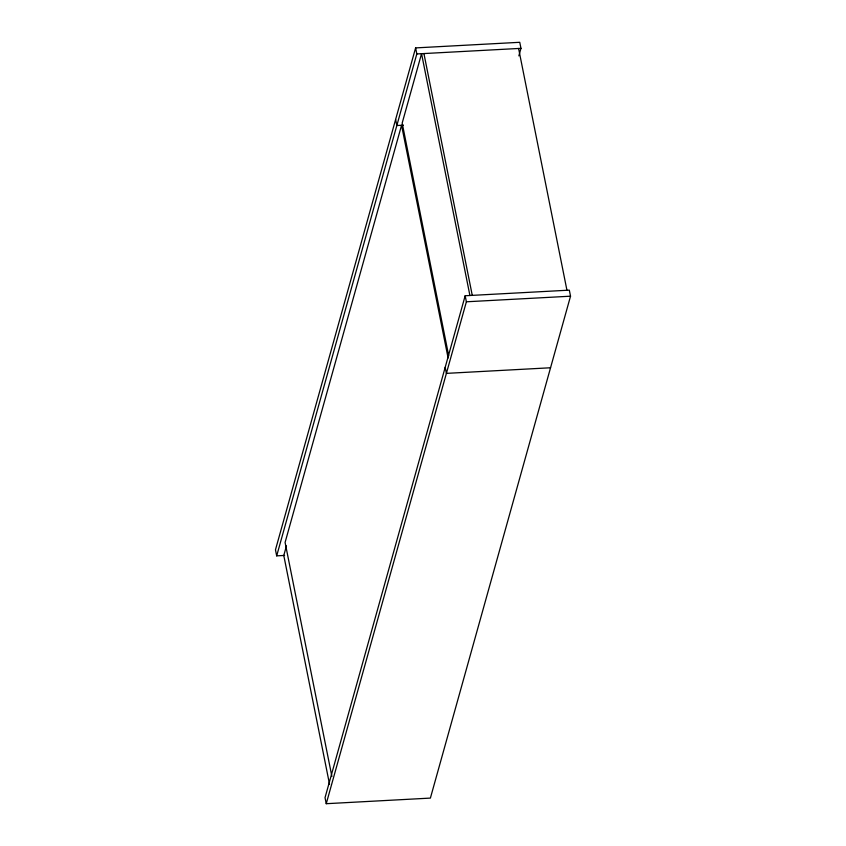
<?xml version="1.0" encoding="UTF-8"?>
<svg xmlns="http://www.w3.org/2000/svg" width="846" height="846" viewBox="0 0 846 846"><rect width="100%" height="100%" fill="white"/><g stroke="black" fill="none" stroke-linecap="round" stroke-linejoin="round"><path stroke-width="1.27" d="M518.862 55.878L520.967 48.349L519.751 42.3L415.608 47.905L275.468 549.805L276.684 555.854L284.594 555.431M276.684 555.854L416.814 53.943L415.608 47.905M286.456 545.903L283.78 555.473L329.549 784.337M465.173 295.751L325.033 797.651L326.249 803.7L430.392 798.095L570.532 296.195L569.316 290.146L465.173 295.751L466.379 301.789L326.249 803.7M416.814 53.943L520.967 48.349M403.426 125.166L396.827 125.525L395.621 119.476M466.379 301.789L570.532 296.195M550.545 367.767L446.402 373.372L445.186 367.323M518.598 48.476L566.947 290.273M423.92 53.562L472.269 295.37M469.911 295.497L421.551 53.689L402.178 123.082L448.718 355.828M448.116 358.017L401.564 125.271L285.091 542.434L331.896 776.48"/></g></svg>
